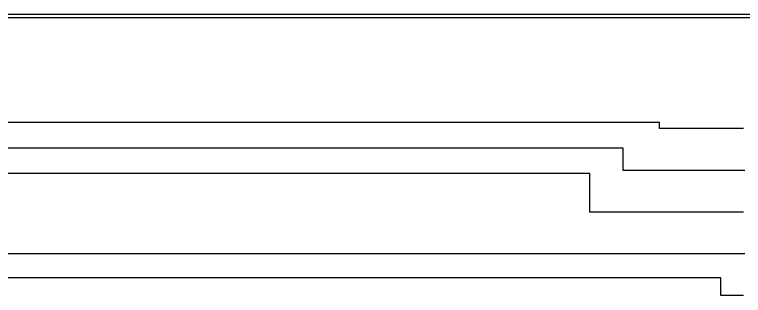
# Model space of a CAD drawing. Header units: millimetres. Extents: x 2530 to 3205, y 1639 to 2211.
# Drawn here: x 2805.1 to 3038.9, y 2120.6 to 2210.9 of the extents above; entities that cross this region are included whole.
import ezdxf

# ---------------------------------------------------------------- set-up
doc = ezdxf.new("R2010")
doc.units = ezdxf.units.MM

msp = doc.modelspace()

# ---------------------------------------------------------------- linework, layer by layer
for p, q in [((3204.8, 2210.89), (2529.6, 2210.89)), ((3203.8, 2209.89), (2530.6, 2209.89)), ((3012.03, 2176.19), (2590.22, 2176.19)), ((3012.03, 2174.23), (3012.03, 2176.19)), ((3038.98, 2174.23), (3012.03, 2174.23)), ((3000.36, 2168.01), (2598.68, 2168.01)), ((3000.36, 2160.83), (3000.36, 2168.01)), ((3039.33, 2160.83), (3000.36, 2160.83)), ((2989.68, 2159.83), (2603.07, 2159.83)), ((2989.68, 2147.44), (2989.68, 2159.83)), ((3038.98, 2147.44), (2989.68, 2147.44)), ((3031.66, 2126.28), (2557.36, 2126.28)), ((3031.66, 2120.64), (3031.66, 2126.28)), ((3038.98, 2120.64), (3031.66, 2120.64))]:
    msp.add_line(p, q)
at = {"color": 1}
msp.add_line((3039.33, 2134.04), (2549.52, 2134.04), dxfattribs=at)

doc.saveas('drawing.dxf')
